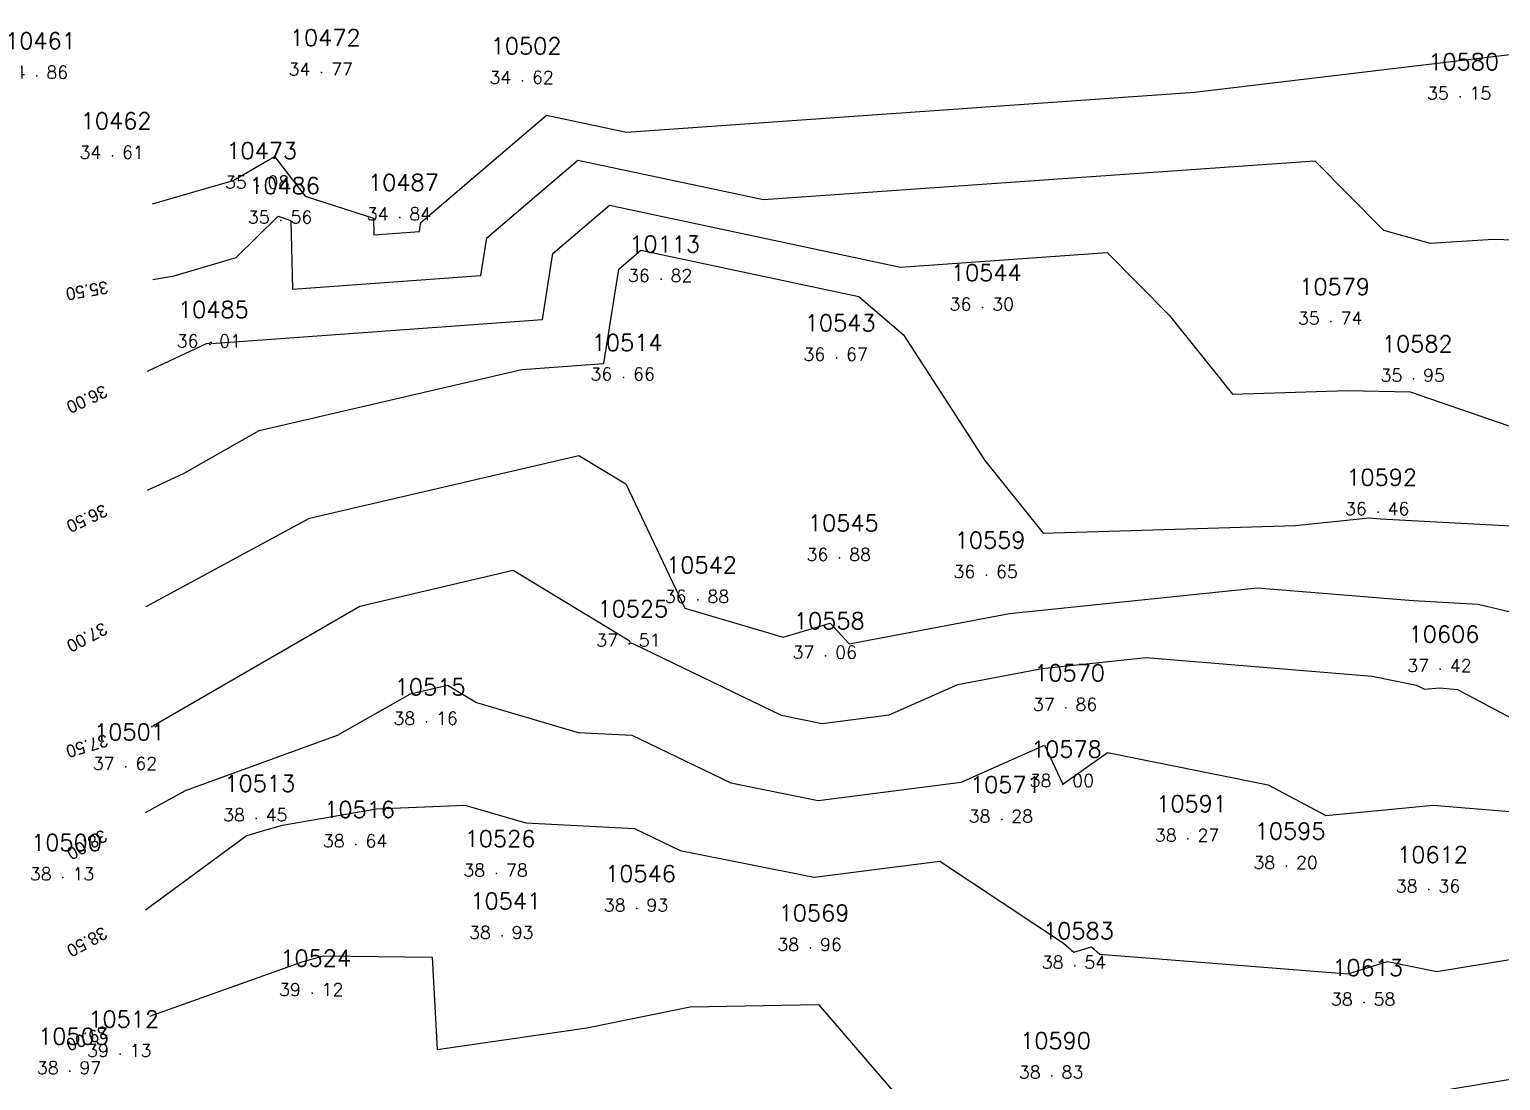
# Model space of a CAD drawing. Header units: millimetres. Extents: x 1412565 to 1412813, y 4931476 to 4931699.
# Drawn here: x 1412627.09 to 1412650.24, y 4931681.68 to 4931698.23 of the extents above; entities that cross this region are included whole.
import ezdxf
from ezdxf.enums import TextEntityAlignment as Align

# ---------------------------------------------------------------- set-up
doc = ezdxf.new("R2010")
doc.units = ezdxf.units.MM
for name, color, linetype in [('CIVIL', 50, 'Continuous'), ('CIVIL-DRAW', 80, 'Continuous'), ('CIVIL-NONAME', 130, 'Continuous'), ('CIVIL-TEXT', 240, 'Continuous'), ('CIVIL-Z', 50, 'Continuous'), ('Tcontours0', 7, 'Continuous'), ('Tcontours1', 7, 'Continuous'), ('Tcontours2', 7, 'Continuous')]:
    doc.layers.add(name, color=color, linetype=linetype)
doc.styles.add('CIVILCADMAIN', font='TXT.SHX')
doc.styles.add('MAVAT_HebTXT', font='hebtxt.shx')
doc.styles.get("Standard").update_dxf_attribs({"font": 'arial.ttf'})

# ---------------------------------------------------------------- blocks, each defined once
blk = doc.blocks.new('CIVIL-ZZ')
at = {"layer": 'CIVIL-DRAW'}
blk.add_point((0, 0), dxfattribs=at)
at = {"layer": 'CIVIL-NONAME'}
blk.add_attdef('NAME', text='', height=1.8, dxfattribs=at).set_placement((0, 2.1), align=Align.CENTER)
at = {"layer": 'CIVIL-TEXT', "flags": 8}
blk.add_attdef('TEXT', text='', height=2, dxfattribs=at).set_placement((0.2, -3.3), align=Align.CENTER)
at = {"layer": 'CIVIL-Z'}
blk.add_attdef('Z1', text='', height=1.6, dxfattribs=at).set_placement((-0.75, -0.225), align=Align.RIGHT)
blk.add_attdef('Z2', (0.75, -0.225), '', height=1.6, dxfattribs=at)

msp = doc.modelspace()

# ---------------------------------------------------------------- linework, layer by layer
at = {"layer": 'Tcontours0', "elevation": 35}
msp.add_lwpolyline([(1412629.028, 4931695.483), (1412630.3, 4931695.85), (1412630.948, 4931696.229), (1412631.433, 4931695.603), (1412632.504, 4931695.259), (1412632.511, 4931694.996), (1412633.229, 4931695.048), (1412633.252, 4931695.192), (1412635.227, 4931696.881), (1412636.488, 4931696.612), (1412645.425, 4931697.241), (1412651.308, 4931697.944)], dxfattribs=at)
at = {"layer": 'Tcontours1'}
for points, elevation in [([(1412628.951, 4931692.85), (1412629.881, 4931693.285), (1412629.919, 4931693.291), (1412629.938, 4931693.297), (1412629.955, 4931693.313), (1412629.956, 4931693.287), (1412635.164, 4931693.664), (1412635.328, 4931694.702), (1412636.217, 4931695.463), (1412640.797, 4931694.487), (1412644.049, 4931694.716), (1412645.026, 4931693.732), (1412646.021, 4931692.49), (1412647.837, 4931692.547), (1412648.815, 4931692.524), (1412650.37, 4931691.992)], 36), ([(1412628.929, 4931689.148), (1412631.5, 4931690.535), (1412635.737, 4931691.521), (1412636.476, 4931691.074), (1412637.404, 4931689.119), (1412638.95, 4931688.663), (1412639.693, 4931688.883), (1412639.99, 4931688.556), (1412642.512, 4931689.035), (1412646.416, 4931689.442), (1412648.861, 4931689.241), (1412649.888, 4931689.184), (1412650.614, 4931689.009)], 37), ([(1412628.919, 4931685.902), (1412629.549, 4931686.249), (1412631.939, 4931687.12), (1412633.086, 4931687.772), (1412633.671, 4931687.908), (1412634.125, 4931687.633), (1412635.724, 4931687.163), (1412636.571, 4931687.121), (1412638.127, 4931686.369), (1412639.501, 4931686.094), (1412641.754, 4931686.382), (1412643.063, 4931686.963), (1412643.35, 4931686.35), (1412644.056, 4931686.847), (1412646.581, 4931686.338), (1412647.491, 4931685.855), (1412649.179, 4931686.019), (1412651.263, 4931685.847)], 38), ([(1412628.989, 4931682.698), (1412631.382, 4931683.553), (1412631.712, 4931683.645), (1412633.428, 4931683.628), (1412633.509, 4931682.172), (1412635.865, 4931682.511), (1412637.49, 4931682.841), (1412639.509, 4931682.878), (1412641.935, 4931680.056), (1412643.301, 4931681.131), (1412646.248, 4931681.12), (1412646.696, 4931681.172), (1412647.067, 4931681.139), (1412649.536, 4931681.563), (1412652.527, 4931682.056)], 39)]:
    msp.add_lwpolyline(points, dxfattribs=dict(at, elevation=elevation))
at = {"layer": 'Tcontours2'}
for points, elevation in [([(1412629.035, 4931694.294), (1412629.373, 4931694.352), (1412630.347, 4931694.641), (1412631.005, 4931695.289), (1412631.206, 4931695.224), (1412631.233, 4931694.142), (1412634.196, 4931694.356), (1412634.29, 4931694.947), (1412635.722, 4931696.172), (1412638.642, 4931695.55), (1412647.314, 4931696.16), (1412648.396, 4931695.07), (1412649.128, 4931694.863), (1412650.126, 4931694.93), (1412650.949, 4931694.9), (1412651.687, 4931694.823), (1412654.134, 4931695.873), (1412655.169, 4931696.225), (1412657.217, 4931697.407), (1412657.758, 4931697.632), (1412658.181, 4931697.944), (1412660.76, 4931698.002)], 35.5), ([(1412628.951, 4931690.977), (1412629.528, 4931691.246), (1412630.707, 4931691.916), (1412634.838, 4931692.878), (1412636.131, 4931692.972), (1412636.366, 4931694.457), (1412636.713, 4931694.754), (1412640.144, 4931694.023), (1412640.847, 4931693.423), (1412642.124, 4931691.444), (1412643.043, 4931690.298), (1412647.013, 4931690.422), (1412648.17, 4931690.542), (1412648.351, 4931690.527), (1412650.601, 4931690.404)], 36.5), ([(1412629.006, 4931687.249), (1412632.293, 4931689.153), (1412634.704, 4931689.715), (1412636.529, 4931688.609), (1412636.547, 4931688.571), (1412636.599, 4931688.556), (1412638.921, 4931687.434), (1412639.564, 4931687.305), (1412640.619, 4931687.44), (1412641.699, 4931687.919), (1412643.028, 4931688.172), (1412644.663, 4931688.342), (1412648.219, 4931688.049), (1412648.916, 4931687.909), (1412649.042, 4931687.842), (1412649.275, 4931687.865), (1412649.562, 4931687.841), (1412653.018, 4931686.004)], 37.5), ([(1412628.921, 4931684.369), (1412630.503, 4931685.537), (1412630.726, 4931685.605), (1412631.073, 4931685.702), (1412632.554, 4931685.963), (1412633.943, 4931686.019), (1412634.901, 4931685.738), (1412636.614, 4931685.653), (1412637.333, 4931685.305), (1412639.438, 4931684.884), (1412641.416, 4931685.136), (1412643.363, 4931683.844), (1412643.526, 4931683.702), (1412643.804, 4931683.786), (1412643.932, 4931683.675), (1412647.833, 4931683.363), (1412648.461, 4931683.557), (1412649.238, 4931683.401), (1412652.332, 4931683.911)], 38.5)]:
    msp.add_lwpolyline(points, dxfattribs=dict(at, elevation=elevation))

# ---------------------------------------------------------------- block references
at = {"layer": 'CIVIL'}
ref = msp.add_blockref('CIVIL-ZZ', (1412627.21, 4931697.5, 34.86), dxfattribs=dict(at, xscale=0.2, yscale=0.2))
ref.add_attrib('Z2', '86', (1412627.36, 4931697.455), dxfattribs={"layer": 'CIVIL-Z', "height": 0.2, "style": 'CIVILCADMAIN'})
ref.add_attrib('Z1', '34', (1412626.69, 4931697.455), dxfattribs={"layer": 'CIVIL-Z', "height": 0.2, "style": 'CIVILCADMAIN'})
ref.add_attrib('NAME', '10461', (1412626.71, 4931697.92), dxfattribs={"layer": 'CIVIL-NONAME', "height": 0.26, "style": 'CIVILCADMAIN'})
ref = msp.add_blockref('CIVIL-ZZ', (1412631.69, 4931697.55, 34.77), dxfattribs=dict(at, xscale=0.2, yscale=0.2))
ref.add_attrib('Z2', '77', (1412631.84, 4931697.505), dxfattribs={"layer": 'CIVIL-Z', "height": 0.2, "style": 'CIVILCADMAIN'})
ref.add_attrib('Z1', '34', (1412631.17, 4931697.505), dxfattribs={"layer": 'CIVIL-Z', "height": 0.2, "style": 'CIVILCADMAIN'})
ref.add_attrib('NAME', '10472', (1412631.19, 4931697.97), dxfattribs={"layer": 'CIVIL-NONAME', "height": 0.26, "style": 'CIVILCADMAIN'})
ref = msp.add_blockref('CIVIL-ZZ', (1412634.85, 4931697.42, 34.62), dxfattribs=dict(at, xscale=0.2, yscale=0.2))
ref.add_attrib('Z2', '62', (1412635, 4931697.375), dxfattribs={"layer": 'CIVIL-Z', "height": 0.2, "style": 'CIVILCADMAIN'})
ref.add_attrib('Z1', '34', (1412634.33, 4931697.375), dxfattribs={"layer": 'CIVIL-Z', "height": 0.2, "style": 'CIVILCADMAIN'})
ref.add_attrib('NAME', '10502', (1412634.35, 4931697.84), dxfattribs={"layer": 'CIVIL-NONAME', "height": 0.26, "style": 'CIVILCADMAIN'})
ref = msp.add_blockref('CIVIL-ZZ', (1412649.6, 4931697.17, 35.15), dxfattribs=dict(at, xscale=0.2, yscale=0.2))
ref.add_attrib('Z2', '15', (1412649.75, 4931697.125), dxfattribs={"layer": 'CIVIL-Z', "height": 0.2, "style": 'CIVILCADMAIN'})
ref.add_attrib('Z1', '35', (1412649.08, 4931697.125), dxfattribs={"layer": 'CIVIL-Z', "height": 0.2, "style": 'CIVILCADMAIN'})
ref.add_attrib('NAME', '10580', (1412649.1, 4931697.59), dxfattribs={"layer": 'CIVIL-NONAME', "height": 0.26, "style": 'CIVILCADMAIN'})
ref = msp.add_blockref('CIVIL-ZZ', (1412628.4, 4931696.24, 34.61), dxfattribs=dict(at, xscale=0.2, yscale=0.2))
ref.add_attrib('Z2', '61', (1412628.55, 4931696.195), dxfattribs={"layer": 'CIVIL-Z', "height": 0.2, "style": 'CIVILCADMAIN'})
ref.add_attrib('Z1', '34', (1412627.88, 4931696.195), dxfattribs={"layer": 'CIVIL-Z', "height": 0.2, "style": 'CIVILCADMAIN'})
ref.add_attrib('NAME', '10462', (1412627.9, 4931696.66), dxfattribs={"layer": 'CIVIL-NONAME', "height": 0.26, "style": 'CIVILCADMAIN'})
ref = msp.add_blockref('CIVIL-ZZ', (1412630.69, 4931695.77, 35.08), dxfattribs=dict(at, xscale=0.2, yscale=0.2))
ref.add_attrib('Z2', '08', (1412630.84, 4931695.725), dxfattribs={"layer": 'CIVIL-Z', "height": 0.2, "style": 'CIVILCADMAIN'})
ref.add_attrib('Z1', '35', (1412630.17, 4931695.725), dxfattribs={"layer": 'CIVIL-Z', "height": 0.2, "style": 'CIVILCADMAIN'})
ref.add_attrib('NAME', '10473', (1412630.19, 4931696.19), dxfattribs={"layer": 'CIVIL-NONAME', "height": 0.26, "style": 'CIVILCADMAIN'})
ref = msp.add_blockref('CIVIL-ZZ', (1412632.92, 4931695.27, 34.84), dxfattribs=dict(at, xscale=0.2, yscale=0.2))
ref.add_attrib('Z2', '84', (1412633.07, 4931695.225), dxfattribs={"layer": 'CIVIL-Z', "height": 0.2, "style": 'CIVILCADMAIN'})
ref.add_attrib('Z1', '34', (1412632.4, 4931695.225), dxfattribs={"layer": 'CIVIL-Z', "height": 0.2, "style": 'CIVILCADMAIN'})
ref.add_attrib('NAME', '10487', (1412632.42, 4931695.69), dxfattribs={"layer": 'CIVIL-NONAME', "height": 0.26, "style": 'CIVILCADMAIN'})
ref = msp.add_blockref('CIVIL-ZZ', (1412631.05, 4931695.22, 35.56), dxfattribs=dict(at, xscale=0.2, yscale=0.2))
ref.add_attrib('Z2', '56', (1412631.2, 4931695.175), dxfattribs={"layer": 'CIVIL-Z', "height": 0.2, "style": 'CIVILCADMAIN'})
ref.add_attrib('Z1', '35', (1412630.53, 4931695.175), dxfattribs={"layer": 'CIVIL-Z', "height": 0.2, "style": 'CIVILCADMAIN'})
ref.add_attrib('NAME', '10486', (1412630.55, 4931695.64), dxfattribs={"layer": 'CIVIL-NONAME', "height": 0.26, "style": 'CIVILCADMAIN'})
ref = msp.add_blockref('CIVIL-ZZ', (1412637.03, 4931694.3, 36.82), dxfattribs=dict(at, xscale=0.2, yscale=0.2))
ref.add_attrib('Z2', '82', (1412637.18, 4931694.255), dxfattribs={"layer": 'CIVIL-Z', "height": 0.2, "style": 'CIVILCADMAIN'})
ref.add_attrib('Z1', '36', (1412636.51, 4931694.255), dxfattribs={"layer": 'CIVIL-Z', "height": 0.2, "style": 'CIVILCADMAIN'})
ref.add_attrib('NAME', '10113', (1412636.53, 4931694.72), dxfattribs={"layer": 'CIVIL-NONAME', "height": 0.26, "style": 'CIVILCADMAIN'})
ref = msp.add_blockref('CIVIL-ZZ', (1412642.09, 4931693.85, 36.3), dxfattribs=dict(at, xscale=0.2, yscale=0.2))
ref.add_attrib('Z2', '30', (1412642.24, 4931693.805), dxfattribs={"layer": 'CIVIL-Z', "height": 0.2, "style": 'CIVILCADMAIN'})
ref.add_attrib('Z1', '36', (1412641.57, 4931693.805), dxfattribs={"layer": 'CIVIL-Z', "height": 0.2, "style": 'CIVILCADMAIN'})
ref.add_attrib('NAME', '10544', (1412641.59, 4931694.27), dxfattribs={"layer": 'CIVIL-NONAME', "height": 0.26, "style": 'CIVILCADMAIN'})
ref = msp.add_blockref('CIVIL-ZZ', (1412647.57, 4931693.63, 35.74), dxfattribs=dict(at, xscale=0.2, yscale=0.2))
ref.add_attrib('Z2', '74', (1412647.72, 4931693.585), dxfattribs={"layer": 'CIVIL-Z', "height": 0.2, "style": 'CIVILCADMAIN'})
ref.add_attrib('Z1', '35', (1412647.05, 4931693.585), dxfattribs={"layer": 'CIVIL-Z', "height": 0.2, "style": 'CIVILCADMAIN'})
ref.add_attrib('NAME', '10579', (1412647.07, 4931694.05), dxfattribs={"layer": 'CIVIL-NONAME', "height": 0.26, "style": 'CIVILCADMAIN'})
ref = msp.add_blockref('CIVIL-ZZ', (1412629.93, 4931693.27, 36.01), dxfattribs=dict(at, xscale=0.2, yscale=0.2))
ref.add_attrib('Z2', '01', (1412630.08, 4931693.225), dxfattribs={"layer": 'CIVIL-Z', "height": 0.2, "style": 'CIVILCADMAIN'})
ref.add_attrib('Z1', '36', (1412629.41, 4931693.225), dxfattribs={"layer": 'CIVIL-Z', "height": 0.2, "style": 'CIVILCADMAIN'})
ref.add_attrib('NAME', '10485', (1412629.43, 4931693.69), dxfattribs={"layer": 'CIVIL-NONAME', "height": 0.26, "style": 'CIVILCADMAIN'})
ref = msp.add_blockref('CIVIL-ZZ', (1412639.79, 4931693.06, 36.67), dxfattribs=dict(at, xscale=0.2, yscale=0.2))
ref.add_attrib('Z2', '67', (1412639.94, 4931693.015), dxfattribs={"layer": 'CIVIL-Z', "height": 0.2, "style": 'CIVILCADMAIN'})
ref.add_attrib('Z1', '36', (1412639.27, 4931693.015), dxfattribs={"layer": 'CIVIL-Z', "height": 0.2, "style": 'CIVILCADMAIN'})
ref.add_attrib('NAME', '10543', (1412639.29, 4931693.48), dxfattribs={"layer": 'CIVIL-NONAME', "height": 0.26, "style": 'CIVILCADMAIN'})
ref = msp.add_blockref('CIVIL-ZZ', (1412636.44, 4931692.75, 36.66), dxfattribs=dict(at, xscale=0.2, yscale=0.2))
ref.add_attrib('Z2', '66', (1412636.59, 4931692.705), dxfattribs={"layer": 'CIVIL-Z', "height": 0.2, "style": 'CIVILCADMAIN'})
ref.add_attrib('Z1', '36', (1412635.92, 4931692.705), dxfattribs={"layer": 'CIVIL-Z', "height": 0.2, "style": 'CIVILCADMAIN'})
ref.add_attrib('NAME', '10514', (1412635.94, 4931693.17), dxfattribs={"layer": 'CIVIL-NONAME', "height": 0.26, "style": 'CIVILCADMAIN'})
ref = msp.add_blockref('CIVIL-ZZ', (1412648.87, 4931692.73, 35.95), dxfattribs=dict(at, xscale=0.2, yscale=0.2))
ref.add_attrib('Z2', '95', (1412649.02, 4931692.685), dxfattribs={"layer": 'CIVIL-Z', "height": 0.2, "style": 'CIVILCADMAIN'})
ref.add_attrib('Z1', '35', (1412648.35, 4931692.685), dxfattribs={"layer": 'CIVIL-Z', "height": 0.2, "style": 'CIVILCADMAIN'})
ref.add_attrib('NAME', '10582', (1412648.37, 4931693.15), dxfattribs={"layer": 'CIVIL-NONAME', "height": 0.26, "style": 'CIVILCADMAIN'})
ref = msp.add_blockref('CIVIL-ZZ', (1412648.31, 4931690.63, 36.46), dxfattribs=dict(at, xscale=0.2, yscale=0.2))
ref.add_attrib('Z2', '46', (1412648.46, 4931690.585), dxfattribs={"layer": 'CIVIL-Z', "height": 0.2, "style": 'CIVILCADMAIN'})
ref.add_attrib('Z1', '36', (1412647.79, 4931690.585), dxfattribs={"layer": 'CIVIL-Z', "height": 0.2, "style": 'CIVILCADMAIN'})
ref.add_attrib('NAME', '10592', (1412647.81, 4931691.05), dxfattribs={"layer": 'CIVIL-NONAME', "height": 0.26, "style": 'CIVILCADMAIN'})
ref = msp.add_blockref('CIVIL-ZZ', (1412639.84, 4931689.91, 36.88), dxfattribs=dict(at, xscale=0.2, yscale=0.2))
ref.add_attrib('Z2', '88', (1412639.99, 4931689.865), dxfattribs={"layer": 'CIVIL-Z', "height": 0.2, "style": 'CIVILCADMAIN'})
ref.add_attrib('Z1', '36', (1412639.32, 4931689.865), dxfattribs={"layer": 'CIVIL-Z', "height": 0.2, "style": 'CIVILCADMAIN'})
ref.add_attrib('NAME', '10545', (1412639.34, 4931690.33), dxfattribs={"layer": 'CIVIL-NONAME', "height": 0.26, "style": 'CIVILCADMAIN'})
ref = msp.add_blockref('CIVIL-ZZ', (1412642.15, 4931689.64, 36.65), dxfattribs=dict(at, xscale=0.2, yscale=0.2))
ref.add_attrib('Z2', '65', (1412642.3, 4931689.595), dxfattribs={"layer": 'CIVIL-Z', "height": 0.2, "style": 'CIVILCADMAIN'})
ref.add_attrib('Z1', '36', (1412641.63, 4931689.595), dxfattribs={"layer": 'CIVIL-Z', "height": 0.2, "style": 'CIVILCADMAIN'})
ref.add_attrib('NAME', '10559', (1412641.65, 4931690.06), dxfattribs={"layer": 'CIVIL-NONAME', "height": 0.26, "style": 'CIVILCADMAIN'})
ref = msp.add_blockref('CIVIL-ZZ', (1412637.61, 4931689.25, 36.88), dxfattribs=dict(at, xscale=0.2, yscale=0.2))
ref.add_attrib('Z2', '88', (1412637.76, 4931689.205), dxfattribs={"layer": 'CIVIL-Z', "height": 0.2, "style": 'CIVILCADMAIN'})
ref.add_attrib('Z1', '36', (1412637.09, 4931689.205), dxfattribs={"layer": 'CIVIL-Z', "height": 0.2, "style": 'CIVILCADMAIN'})
ref.add_attrib('NAME', '10542', (1412637.11, 4931689.67), dxfattribs={"layer": 'CIVIL-NONAME', "height": 0.26, "style": 'CIVILCADMAIN'})
ref = msp.add_blockref('CIVIL-ZZ', (1412636.53, 4931688.56, 37.51), dxfattribs=dict(at, xscale=0.2, yscale=0.2))
ref.add_attrib('Z2', '51', (1412636.68, 4931688.515), dxfattribs={"layer": 'CIVIL-Z', "height": 0.2, "style": 'CIVILCADMAIN'})
ref.add_attrib('Z1', '37', (1412636.01, 4931688.515), dxfattribs={"layer": 'CIVIL-Z', "height": 0.2, "style": 'CIVILCADMAIN'})
ref.add_attrib('NAME', '10525', (1412636.03, 4931688.98), dxfattribs={"layer": 'CIVIL-NONAME', "height": 0.26, "style": 'CIVILCADMAIN'})
ref = msp.add_blockref('CIVIL-ZZ', (1412639.62, 4931688.37, 37.06), dxfattribs=dict(at, xscale=0.2, yscale=0.2))
ref.add_attrib('Z2', '06', (1412639.77, 4931688.325), dxfattribs={"layer": 'CIVIL-Z', "height": 0.2, "style": 'CIVILCADMAIN'})
ref.add_attrib('Z1', '37', (1412639.1, 4931688.325), dxfattribs={"layer": 'CIVIL-Z', "height": 0.2, "style": 'CIVILCADMAIN'})
ref.add_attrib('NAME', '10558', (1412639.12, 4931688.79), dxfattribs={"layer": 'CIVIL-NONAME', "height": 0.26, "style": 'CIVILCADMAIN'})
ref = msp.add_blockref('CIVIL-ZZ', (1412649.29, 4931688.16, 37.42), dxfattribs=dict(at, xscale=0.2, yscale=0.2))
ref.add_attrib('Z2', '42', (1412649.44, 4931688.115), dxfattribs={"layer": 'CIVIL-Z', "height": 0.2, "style": 'CIVILCADMAIN'})
ref.add_attrib('Z1', '37', (1412648.77, 4931688.115), dxfattribs={"layer": 'CIVIL-Z', "height": 0.2, "style": 'CIVILCADMAIN'})
ref.add_attrib('NAME', '10606', (1412648.79, 4931688.58), dxfattribs={"layer": 'CIVIL-NONAME', "height": 0.26, "style": 'CIVILCADMAIN'})
ref = msp.add_blockref('CIVIL-ZZ', (1412643.4, 4931687.55, 37.86), dxfattribs=dict(at, xscale=0.2, yscale=0.2))
ref.add_attrib('Z2', '86', (1412643.55, 4931687.505), dxfattribs={"layer": 'CIVIL-Z', "height": 0.2, "style": 'CIVILCADMAIN'})
ref.add_attrib('Z1', '37', (1412642.88, 4931687.505), dxfattribs={"layer": 'CIVIL-Z', "height": 0.2, "style": 'CIVILCADMAIN'})
ref.add_attrib('NAME', '10570', (1412642.9, 4931687.97), dxfattribs={"layer": 'CIVIL-NONAME', "height": 0.26, "style": 'CIVILCADMAIN'})
ref = msp.add_blockref('CIVIL-ZZ', (1412633.34, 4931687.33, 38.16), dxfattribs=dict(at, xscale=0.2, yscale=0.2))
ref.add_attrib('Z2', '16', (1412633.49, 4931687.285), dxfattribs={"layer": 'CIVIL-Z', "height": 0.2, "style": 'CIVILCADMAIN'})
ref.add_attrib('Z1', '38', (1412632.82, 4931687.285), dxfattribs={"layer": 'CIVIL-Z', "height": 0.2, "style": 'CIVILCADMAIN'})
ref.add_attrib('NAME', '10515', (1412632.84, 4931687.75), dxfattribs={"layer": 'CIVIL-NONAME', "height": 0.26, "style": 'CIVILCADMAIN'})
ref = msp.add_blockref('CIVIL-ZZ', (1412628.61, 4931686.62, 37.62), dxfattribs=dict(at, xscale=0.2, yscale=0.2))
ref.add_attrib('Z2', '62', (1412628.76, 4931686.575), dxfattribs={"layer": 'CIVIL-Z', "height": 0.2, "style": 'CIVILCADMAIN'})
ref.add_attrib('Z1', '37', (1412628.09, 4931686.575), dxfattribs={"layer": 'CIVIL-Z', "height": 0.2, "style": 'CIVILCADMAIN'})
ref.add_attrib('NAME', '10501', (1412628.11, 4931687.04), dxfattribs={"layer": 'CIVIL-NONAME', "height": 0.26, "style": 'CIVILCADMAIN'})
ref = msp.add_blockref('CIVIL-ZZ', (1412643.35, 4931686.35, 38), dxfattribs=dict(at, xscale=0.2, yscale=0.2))
ref.add_attrib('Z2', '00', (1412643.5, 4931686.305), dxfattribs={"layer": 'CIVIL-Z', "height": 0.2, "style": 'CIVILCADMAIN'})
ref.add_attrib('Z1', '38', (1412642.83, 4931686.305), dxfattribs={"layer": 'CIVIL-Z', "height": 0.2, "style": 'CIVILCADMAIN'})
ref.add_attrib('NAME', '10578', (1412642.85, 4931686.77), dxfattribs={"layer": 'CIVIL-NONAME', "height": 0.26, "style": 'CIVILCADMAIN'})
ref = msp.add_blockref('CIVIL-ZZ', (1412630.66, 4931685.81, 38.45), dxfattribs=dict(at, xscale=0.2, yscale=0.2))
ref.add_attrib('Z2', '45', (1412630.81, 4931685.765), dxfattribs={"layer": 'CIVIL-Z', "height": 0.2, "style": 'CIVILCADMAIN'})
ref.add_attrib('Z1', '38', (1412630.14, 4931685.765), dxfattribs={"layer": 'CIVIL-Z', "height": 0.2, "style": 'CIVILCADMAIN'})
ref.add_attrib('NAME', '10513', (1412630.16, 4931686.23), dxfattribs={"layer": 'CIVIL-NONAME', "height": 0.26, "style": 'CIVILCADMAIN'})
ref = msp.add_blockref('CIVIL-ZZ', (1412642.39, 4931685.79, 38.28), dxfattribs=dict(at, xscale=0.2, yscale=0.2))
ref.add_attrib('Z2', '28', (1412642.54, 4931685.745), dxfattribs={"layer": 'CIVIL-Z', "height": 0.2, "style": 'CIVILCADMAIN'})
ref.add_attrib('Z1', '38', (1412641.87, 4931685.745), dxfattribs={"layer": 'CIVIL-Z', "height": 0.2, "style": 'CIVILCADMAIN'})
ref.add_attrib('NAME', '10571', (1412641.89, 4931686.21), dxfattribs={"layer": 'CIVIL-NONAME', "height": 0.26, "style": 'CIVILCADMAIN'})
ref = msp.add_blockref('CIVIL-ZZ', (1412632.23, 4931685.4, 38.64), dxfattribs=dict(at, xscale=0.2, yscale=0.2))
ref.add_attrib('Z2', '64', (1412632.38, 4931685.355), dxfattribs={"layer": 'CIVIL-Z', "height": 0.2, "style": 'CIVILCADMAIN'})
ref.add_attrib('Z1', '38', (1412631.71, 4931685.355), dxfattribs={"layer": 'CIVIL-Z', "height": 0.2, "style": 'CIVILCADMAIN'})
ref.add_attrib('NAME', '10516', (1412631.73, 4931685.82), dxfattribs={"layer": 'CIVIL-NONAME', "height": 0.26, "style": 'CIVILCADMAIN'})
ref = msp.add_blockref('CIVIL-ZZ', (1412645.32, 4931685.49, 38.27), dxfattribs=dict(at, xscale=0.2, yscale=0.2))
ref.add_attrib('Z2', '27', (1412645.47, 4931685.445), dxfattribs={"layer": 'CIVIL-Z', "height": 0.2, "style": 'CIVILCADMAIN'})
ref.add_attrib('Z1', '38', (1412644.8, 4931685.445), dxfattribs={"layer": 'CIVIL-Z', "height": 0.2, "style": 'CIVILCADMAIN'})
ref.add_attrib('NAME', '10591', (1412644.82, 4931685.91), dxfattribs={"layer": 'CIVIL-NONAME', "height": 0.26, "style": 'CIVILCADMAIN'})
ref = msp.add_blockref('CIVIL-ZZ', (1412627.62, 4931684.88, 38.13), dxfattribs=dict(at, xscale=0.2, yscale=0.2))
ref.add_attrib('Z2', '13', (1412627.77, 4931684.835), dxfattribs={"layer": 'CIVIL-Z', "height": 0.2, "style": 'CIVILCADMAIN'})
ref.add_attrib('Z1', '38', (1412627.1, 4931684.835), dxfattribs={"layer": 'CIVIL-Z', "height": 0.2, "style": 'CIVILCADMAIN'})
ref.add_attrib('NAME', '10500', (1412627.12, 4931685.3), dxfattribs={"layer": 'CIVIL-NONAME', "height": 0.26, "style": 'CIVILCADMAIN'})
ref = msp.add_blockref('CIVIL-ZZ', (1412634.44, 4931684.94, 38.78), dxfattribs=dict(at, xscale=0.2, yscale=0.2))
ref.add_attrib('Z2', '78', (1412634.59, 4931684.895), dxfattribs={"layer": 'CIVIL-Z', "height": 0.2, "style": 'CIVILCADMAIN'})
ref.add_attrib('Z1', '38', (1412633.92, 4931684.895), dxfattribs={"layer": 'CIVIL-Z', "height": 0.2, "style": 'CIVILCADMAIN'})
ref.add_attrib('NAME', '10526', (1412633.94, 4931685.36), dxfattribs={"layer": 'CIVIL-NONAME', "height": 0.26, "style": 'CIVILCADMAIN'})
ref = msp.add_blockref('CIVIL-ZZ', (1412646.87, 4931685.06, 38.2), dxfattribs=dict(at, xscale=0.2, yscale=0.2))
ref.add_attrib('Z2', '20', (1412647.02, 4931685.015), dxfattribs={"layer": 'CIVIL-Z', "height": 0.2, "style": 'CIVILCADMAIN'})
ref.add_attrib('Z1', '38', (1412646.35, 4931685.015), dxfattribs={"layer": 'CIVIL-Z', "height": 0.2, "style": 'CIVILCADMAIN'})
ref.add_attrib('NAME', '10595', (1412646.37, 4931685.48), dxfattribs={"layer": 'CIVIL-NONAME', "height": 0.26, "style": 'CIVILCADMAIN'})
ref = msp.add_blockref('CIVIL-ZZ', (1412649.11, 4931684.69, 38.36), dxfattribs=dict(at, xscale=0.2, yscale=0.2))
ref.add_attrib('Z2', '36', (1412649.26, 4931684.645), dxfattribs={"layer": 'CIVIL-Z', "height": 0.2, "style": 'CIVILCADMAIN'})
ref.add_attrib('Z1', '38', (1412648.59, 4931684.645), dxfattribs={"layer": 'CIVIL-Z', "height": 0.2, "style": 'CIVILCADMAIN'})
ref.add_attrib('NAME', '10612', (1412648.61, 4931685.11), dxfattribs={"layer": 'CIVIL-NONAME', "height": 0.26, "style": 'CIVILCADMAIN'})
ref = msp.add_blockref('CIVIL-ZZ', (1412636.65, 4931684.39, 38.93), dxfattribs=dict(at, xscale=0.2, yscale=0.2))
ref.add_attrib('Z2', '93', (1412636.8, 4931684.345), dxfattribs={"layer": 'CIVIL-Z', "height": 0.2, "style": 'CIVILCADMAIN'})
ref.add_attrib('Z1', '38', (1412636.13, 4931684.345), dxfattribs={"layer": 'CIVIL-Z', "height": 0.2, "style": 'CIVILCADMAIN'})
ref.add_attrib('NAME', '10546', (1412636.15, 4931684.81), dxfattribs={"layer": 'CIVIL-NONAME', "height": 0.26, "style": 'CIVILCADMAIN'})
ref = msp.add_blockref('CIVIL-ZZ', (1412634.53, 4931683.96, 38.93), dxfattribs=dict(at, xscale=0.2, yscale=0.2))
ref.add_attrib('Z2', '93', (1412634.68, 4931683.915), dxfattribs={"layer": 'CIVIL-Z', "height": 0.2, "style": 'CIVILCADMAIN'})
ref.add_attrib('Z1', '38', (1412634.01, 4931683.915), dxfattribs={"layer": 'CIVIL-Z', "height": 0.2, "style": 'CIVILCADMAIN'})
ref.add_attrib('NAME', '10541', (1412634.03, 4931684.38), dxfattribs={"layer": 'CIVIL-NONAME', "height": 0.26, "style": 'CIVILCADMAIN'})
ref = msp.add_blockref('CIVIL-ZZ', (1412639.38, 4931683.77, 38.96), dxfattribs=dict(at, xscale=0.2, yscale=0.2))
ref.add_attrib('Z2', '96', (1412639.53, 4931683.725), dxfattribs={"layer": 'CIVIL-Z', "height": 0.2, "style": 'CIVILCADMAIN'})
ref.add_attrib('Z1', '38', (1412638.86, 4931683.725), dxfattribs={"layer": 'CIVIL-Z', "height": 0.2, "style": 'CIVILCADMAIN'})
ref.add_attrib('NAME', '10569', (1412638.88, 4931684.19), dxfattribs={"layer": 'CIVIL-NONAME', "height": 0.26, "style": 'CIVILCADMAIN'})
ref = msp.add_blockref('CIVIL-ZZ', (1412643.54, 4931683.49, 38.54), dxfattribs=dict(at, xscale=0.2, yscale=0.2))
ref.add_attrib('Z2', '54', (1412643.69, 4931683.445), dxfattribs={"layer": 'CIVIL-Z', "height": 0.2, "style": 'CIVILCADMAIN'})
ref.add_attrib('Z1', '38', (1412643.02, 4931683.445), dxfattribs={"layer": 'CIVIL-Z', "height": 0.2, "style": 'CIVILCADMAIN'})
ref.add_attrib('NAME', '10583', (1412643.04, 4931683.91), dxfattribs={"layer": 'CIVIL-NONAME', "height": 0.26, "style": 'CIVILCADMAIN'})
ref = msp.add_blockref('CIVIL-ZZ', (1412631.54, 4931683.06, 39.12), dxfattribs=dict(at, xscale=0.2, yscale=0.2))
ref.add_attrib('Z2', '12', (1412631.69, 4931683.015), dxfattribs={"layer": 'CIVIL-Z', "height": 0.2, "style": 'CIVILCADMAIN'})
ref.add_attrib('Z1', '39', (1412631.02, 4931683.015), dxfattribs={"layer": 'CIVIL-Z', "height": 0.2, "style": 'CIVILCADMAIN'})
ref.add_attrib('NAME', '10524', (1412631.04, 4931683.48), dxfattribs={"layer": 'CIVIL-NONAME', "height": 0.26, "style": 'CIVILCADMAIN'})
ref = msp.add_blockref('CIVIL-ZZ', (1412648.09, 4931682.91, 38.58), dxfattribs=dict(at, xscale=0.2, yscale=0.2))
ref.add_attrib('Z2', '58', (1412648.24, 4931682.865), dxfattribs={"layer": 'CIVIL-Z', "height": 0.2, "style": 'CIVILCADMAIN'})
ref.add_attrib('Z1', '38', (1412647.57, 4931682.865), dxfattribs={"layer": 'CIVIL-Z', "height": 0.2, "style": 'CIVILCADMAIN'})
ref.add_attrib('NAME', '10613', (1412647.59, 4931683.33), dxfattribs={"layer": 'CIVIL-NONAME', "height": 0.26, "style": 'CIVILCADMAIN'})
ref = msp.add_blockref('CIVIL-ZZ', (1412628.52, 4931682.1, 39.13), dxfattribs=dict(at, xscale=0.2, yscale=0.2))
ref.add_attrib('Z2', '13', (1412628.67, 4931682.055), dxfattribs={"layer": 'CIVIL-Z', "height": 0.2, "style": 'CIVILCADMAIN'})
ref.add_attrib('Z1', '39', (1412628, 4931682.055), dxfattribs={"layer": 'CIVIL-Z', "height": 0.2, "style": 'CIVILCADMAIN'})
ref.add_attrib('NAME', '10512', (1412628.02, 4931682.52), dxfattribs={"layer": 'CIVIL-NONAME', "height": 0.26, "style": 'CIVILCADMAIN'})
ref = msp.add_blockref('CIVIL-ZZ', (1412627.73, 4931681.83, 38.97), dxfattribs=dict(at, xscale=0.2, yscale=0.2))
ref.add_attrib('Z2', '97', (1412627.88, 4931681.785), dxfattribs={"layer": 'CIVIL-Z', "height": 0.2, "style": 'CIVILCADMAIN'})
ref.add_attrib('Z1', '38', (1412627.21, 4931681.785), dxfattribs={"layer": 'CIVIL-Z', "height": 0.2, "style": 'CIVILCADMAIN'})
ref.add_attrib('NAME', '10503', (1412627.23, 4931682.25), dxfattribs={"layer": 'CIVIL-NONAME', "height": 0.26, "style": 'CIVILCADMAIN'})
ref = msp.add_blockref('CIVIL-ZZ', (1412643.18, 4931681.76, 38.83), dxfattribs=dict(at, xscale=0.2, yscale=0.2))
ref.add_attrib('Z2', '83', (1412643.33, 4931681.715), dxfattribs={"layer": 'CIVIL-Z', "height": 0.2, "style": 'CIVILCADMAIN'})
ref.add_attrib('Z1', '38', (1412642.66, 4931681.715), dxfattribs={"layer": 'CIVIL-Z', "height": 0.2, "style": 'CIVILCADMAIN'})
ref.add_attrib('NAME', '10590', (1412642.68, 4931682.18), dxfattribs={"layer": 'CIVIL-NONAME', "height": 0.26, "style": 'CIVILCADMAIN'})

# ---------------------------------------------------------------- texts
at = {"layer": 'Tcontours1', "style": 'MAVAT_HebTXT'}
for s, rotation, p in [('36.00', 205.0353, (1412628, 4931692.406, 36)), ('37.00', 207.8096, (1412628, 4931688.659, 37)), ('38.00', 208.9082, (1412628, 4931685.394, 38)), ('39.00', 199.5884, (1412628, 4931682.346, 39))]:
    msp.add_text(s, height=0.2, rotation=rotation, dxfattribs=at).set_placement(p, align=Align.MIDDLE_CENTER)
at = {"layer": 'Tcontours2', "style": 'MAVAT_HebTXT'}
for s, rotation, p in [('35.50', 189.7639, (1412628, 4931694.116, 35.5)), ('36.50', 205.0353, (1412628, 4931690.532, 36.5)), ('37.50', 196.6161, (1412628, 4931686.949, 37.5)), ('38.50', 208.6795, (1412628, 4931683.865, 38.5))]:
    msp.add_text(s, height=0.2, rotation=rotation, dxfattribs=at).set_placement(p, align=Align.MIDDLE_CENTER)

doc.saveas('drawing.dxf')
